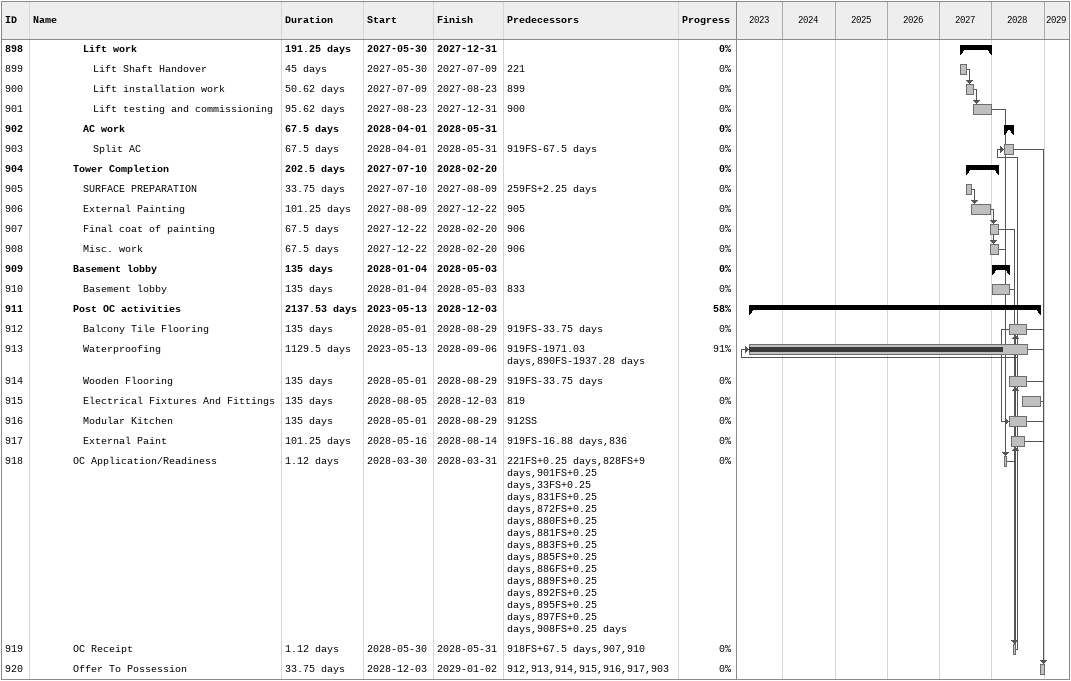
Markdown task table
| ID | Level | Task | Duration | Start | Finish | Predecessors | % complete |
|---|---|---|---|---|---|---|---|
| 898 | 6 | **Lift work** | 191.25d | 2027-05-30 | 2027-12-31 |  | 0 |
| 899 | 7 | Lift Shaft Handover | 45d | 2027-05-30 | 2027-07-09 | 221 | 0 |
| 900 | 7 | Lift installation work | 50.62d | 2027-07-09 | 2027-08-23 | 899 | 0 |
| 901 | 7 | Lift testing and commissioning | 95.62d | 2027-08-23 | 2027-12-31 | 900 | 0 |
| 902 | 6 | **AC work** | 67.5d | 2028-04-01 | 2028-05-31 |  | 0 |
| 903 | 7 | Split AC | 67.5d | 2028-04-01 | 2028-05-31 | 919FS-67.5d | 0 |
| 904 | 5 | **Tower Completion** | 202.5d | 2027-07-10 | 2028-02-20 |  | 0 |
| 905 | 6 | SURFACE PREPARATION | 33.75d | 2027-07-10 | 2027-08-09 | 259FS+2.25d | 0 |
| 906 | 6 | External Painting | 101.25d | 2027-08-09 | 2027-12-22 | 905 | 0 |
| 907 | 6 | Final coat of painting | 67.5d | 2027-12-22 | 2028-02-20 | 906 | 0 |
| 908 | 6 | Misc. work | 67.5d | 2027-12-22 | 2028-02-20 | 906 | 0 |
| 909 | 5 | **Basement lobby** | 135d | 2028-01-04 | 2028-05-03 |  | 0 |
| 910 | 6 | Basement lobby | 135d | 2028-01-04 | 2028-05-03 | 833 | 0 |
| 911 | 5 | **Post OC activities** | 2137.53d | 2023-05-13 | 2028-12-03 |  | 58 |
| 912 | 6 | Balcony Tile Flooring | 135d | 2028-05-01 | 2028-08-29 | 919FS-33.75d | 0 |
| 913 | 6 | Waterproofing | 1129.5d | 2023-05-13 | 2028-09-06 | 919FS-1971.03d, 890FS-1937.28d | 91 |
| 914 | 6 | Wooden Flooring | 135d | 2028-05-01 | 2028-08-29 | 919FS-33.75d | 0 |
| 915 | 6 | Electrical Fixtures And Fittings | 135d | 2028-08-05 | 2028-12-03 | 819 | 0 |
| 916 | 6 | Modular Kitchen | 135d | 2028-05-01 | 2028-08-29 | 912SS | 0 |
| 917 | 6 | External Paint | 101.25d | 2028-05-16 | 2028-08-14 | 919FS-16.88d, 836 | 0 |
| 918 | 5 | OC Application/Readiness | 1.12d | 2028-03-30 | 2028-03-31 | 221FS+0.25d, 828FS+9d, 901FS+0.25d, 33FS+0.25d, 831FS+0.25d, 872FS+0.25d, 880FS+0.25d, 881FS+0.25d, 883FS+0.25d, 885FS+0.25d, 886FS+0.25d, 889FS+0.25d, 892FS+0.25d, 895FS+0.25d, 897FS+0.25d, 908FS+0.25d | 0 |
| 919 | 5 | OC Receipt | 1.12d | 2028-05-30 | 2028-05-31 | 918FS+67.5d, 907, 910 | 0 |
| 920 | 5 | Offer To Possession | 33.75d | 2028-12-03 | 2029-01-02 | 912, 913, 914, 915, 916, 917, 903 | 0 |
